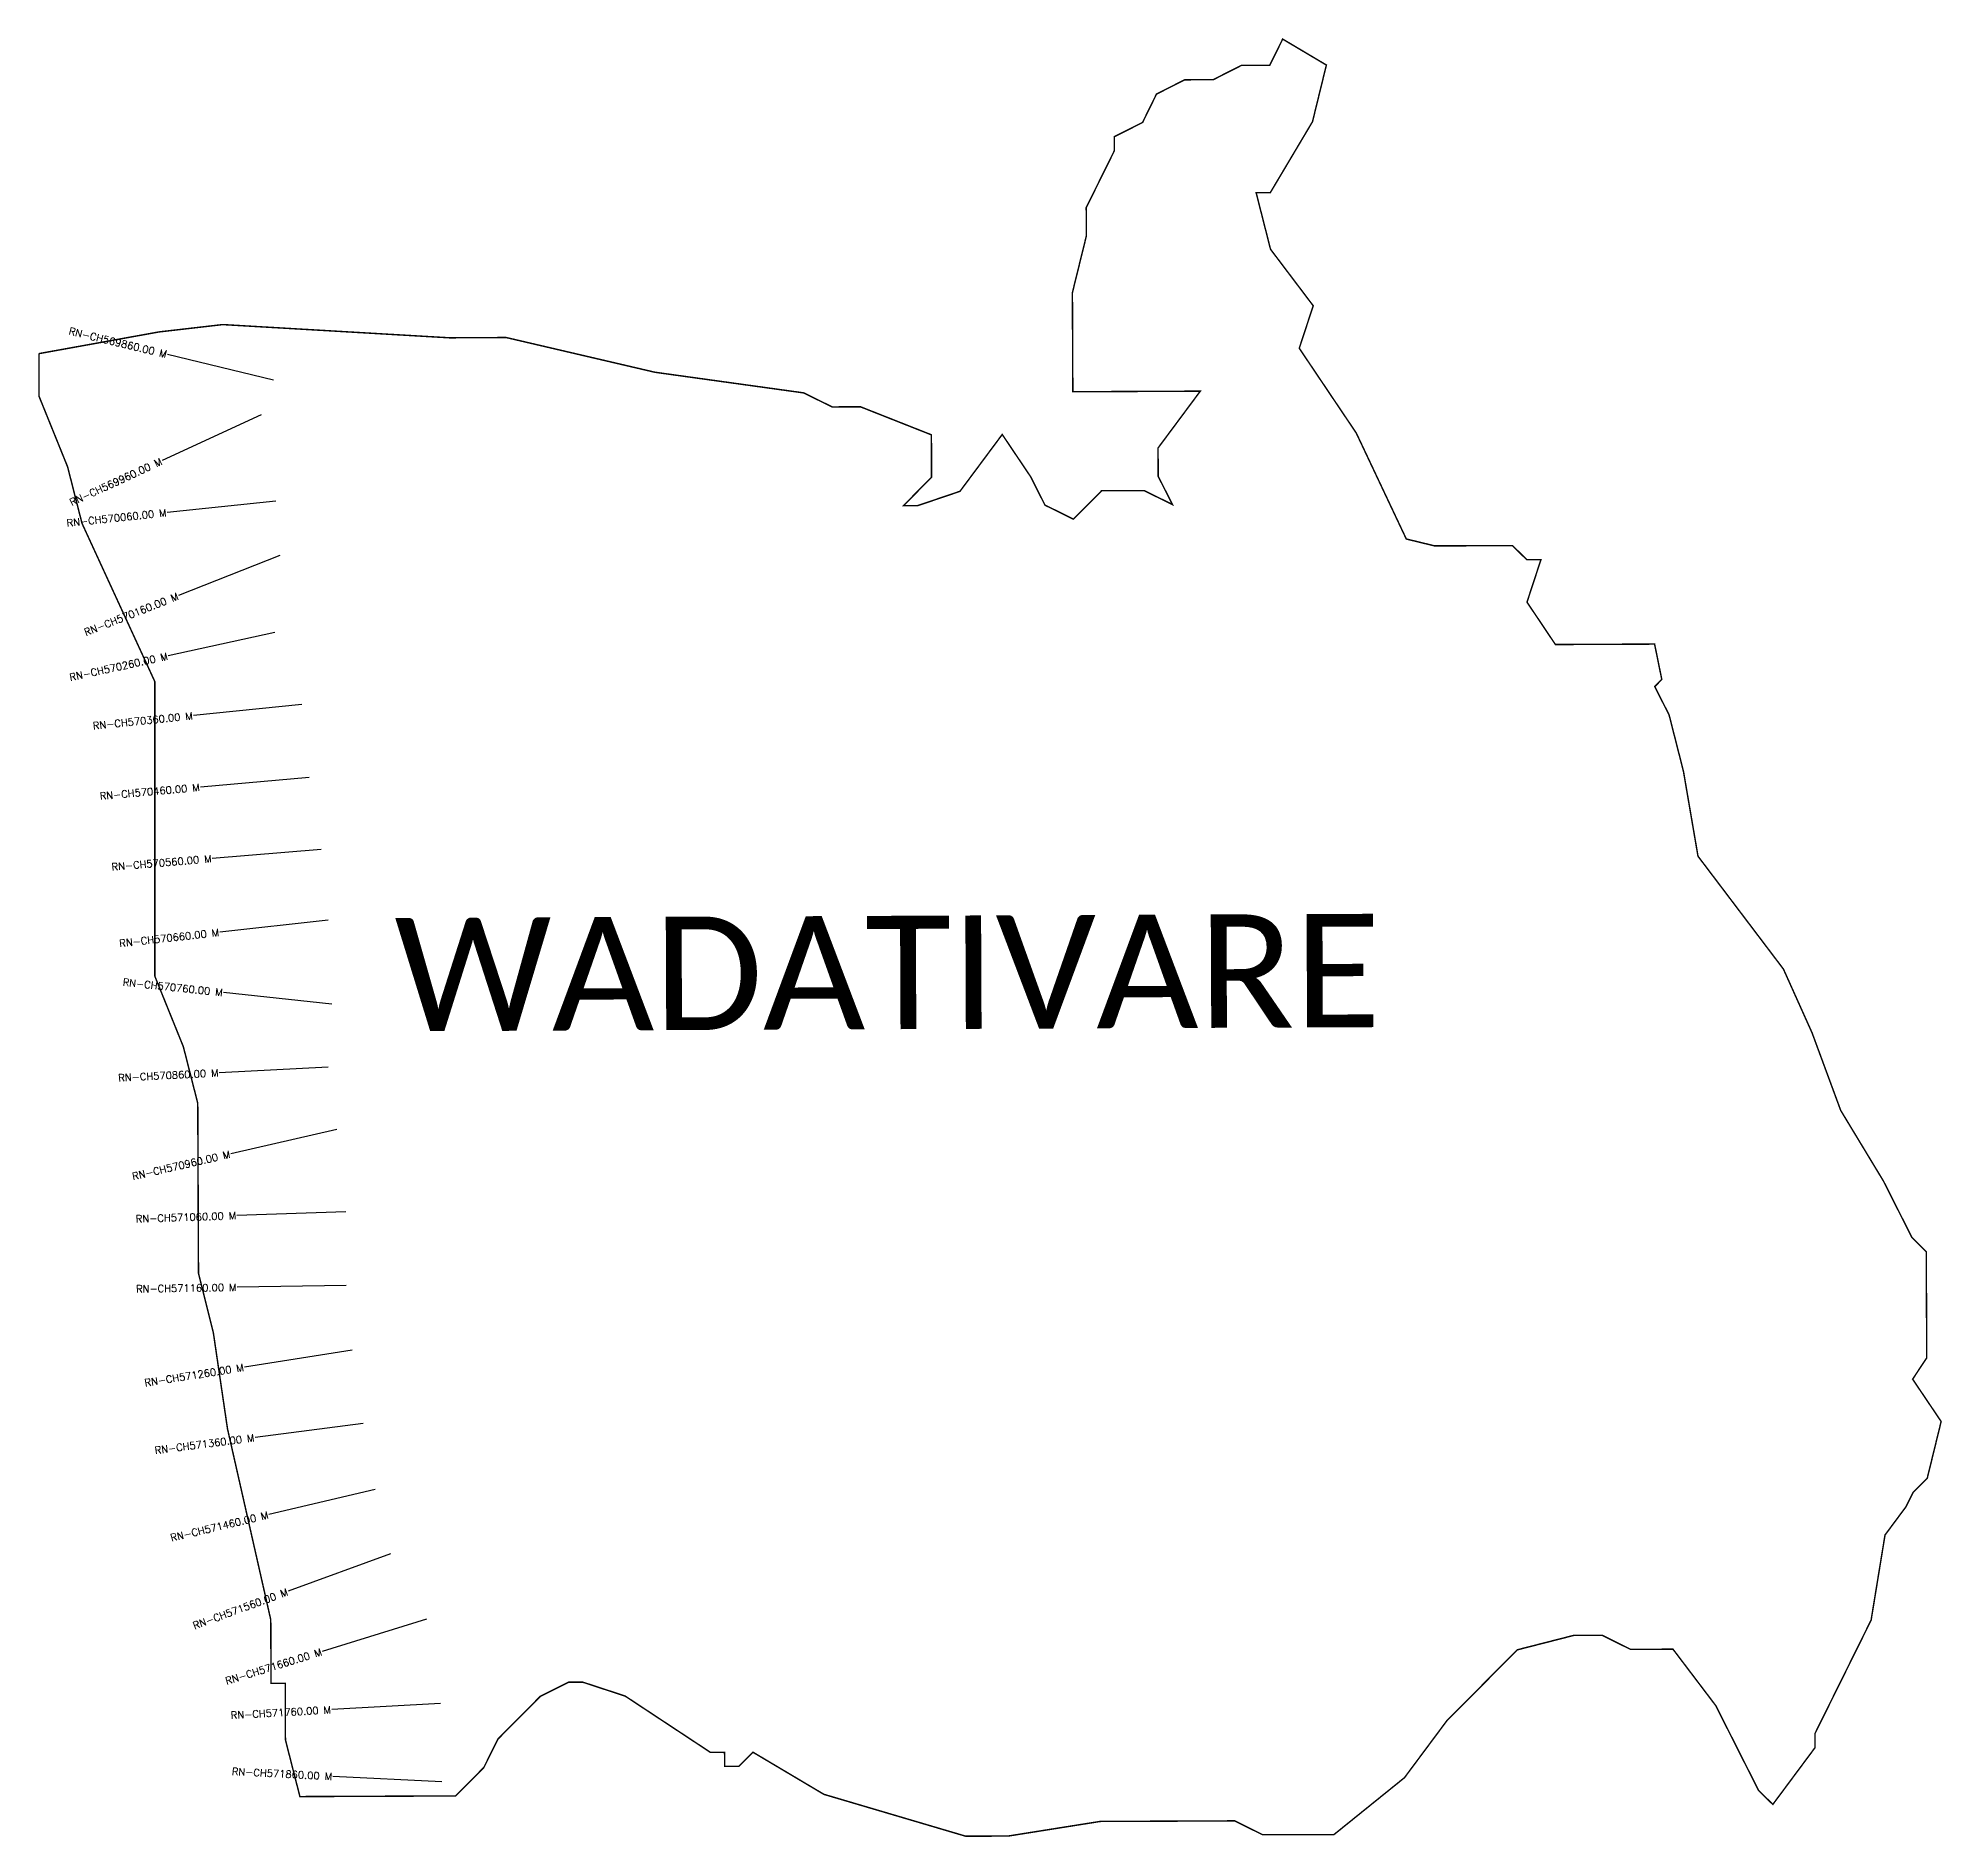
# Model space of a CAD drawing. Header units: metres. Extents: x 321593 to 324212, y 1843485 to 1845960.
import ezdxf
from ezdxf.enums import TextEntityAlignment as Align

# ---------------------------------------------------------------- set-up
doc = ezdxf.new("R2010")
doc.units = ezdxf.units.M
for name, color, linetype in [('CS', 134, 'Continuous'), ('CSMark', 6, 'Continuous'), ('VILLAGE NAME', 250, 'Continuous')]:
    doc.layers.add(name, color=color, linetype=linetype)
doc.styles.get("Standard").update_dxf_attribs({"font": 'simplex.shx'})

msp = doc.modelspace()

# ---------------------------------------------------------------- linework, layer by layer
at = {"color": 6, "const_width": 2, "flags": 128}
msp.add_lwpolyline([(321594.4, 1845526.1), (321759.8, 1845556), (321847.4, 1845566.1), (322159.2, 1845547.9), (322237.1, 1845548.3), (322441.8, 1845500.5), (322646.4, 1845472.1), (322685.5, 1845452.8), (322724.4, 1845453), (322822, 1845414.4), (322822.2, 1845356), (322783.5, 1845316.9), (322802.9, 1845316.9), (322861.3, 1845336.7), (322919.4, 1845414.9), (322958.6, 1845356.6), (322978.2, 1845317.7), (323017.3, 1845298.4), (323056.1, 1845337.5), (323114.5, 1845337.7), (323153.5, 1845318.5), (323133.9, 1845357.3), (323133.7, 1845396.3), (323191.8, 1845474.5), (323016.5, 1845473.7), (323015.9, 1845610), (323035.1, 1845688), (323034.9, 1845727), (323071.6, 1845801.2), (323073.5, 1845805.1), (323073.5, 1845824.6), (323112.4, 1845844.2), (323131.6, 1845883.3), (323170.5, 1845902.9), (323209.5, 1845903), (323248.3, 1845922.7), (323287.3, 1845922.8), (323305.1, 1845958.9), (323365.2, 1845923.2), (323346.1, 1845845.2), (323288, 1845747.5), (323268.6, 1845747.5), (323288.4, 1845669.7), (323347.1, 1845592), (323327.9, 1845533.5), (323406.3, 1845416.9), (323475.1, 1845271.1), (323514.1, 1845261.6), (323621.2, 1845262), (323640.8, 1845242.6), (323660.3, 1845242.7), (323641.1, 1845184.2), (323680.2, 1845125.9), (323816.6, 1845126.5), (323826.5, 1845077.8), (323816.8, 1845068), (323836.5, 1845029.2), (323856.3, 1844951.4), (323876.3, 1844834.6), (323993.8, 1844679.3), (324033.1, 1844591.8), (324072.6, 1844484.8), (324131.4, 1844387.6), (324170.6, 1844309.9), (324190.2, 1844290.5), (324190.9, 1844144.5), (324171.5, 1844115.1), (324210.7, 1844056.9), (324191.6, 1843978.9), (324172.1, 1843959.3), (324162.5, 1843939.8), (324133.5, 1843900.7), (324114.9, 1843786.8), (324114.5, 1843783.8), (324037.2, 1843627.6), (324037.3, 1843608.2), (323979.2, 1843530), (323959.6, 1843549.3), (323900.7, 1843666), (323841.9, 1843743.6), (323783.5, 1843743.4), (323744.5, 1843762.7), (323705.5, 1843762.6), (323627.7, 1843742.7), (323530.7, 1843644.9), (323472.6, 1843566.8), (323375.5, 1843488.4), (323277.4, 1843488.4), (323239.1, 1843507.4), (323054.1, 1843506.6), (322927.6, 1843486.5), (322869.1, 1843486.3), (322674.1, 1843543.9), (322576.5, 1843601.9), (322557.1, 1843582.4), (322537.6, 1843582.3), (322537.5, 1843601.8), (322518, 1843601.7), (322400.8, 1843679.1), (322342.3, 1843698.3), (322322.9, 1843698.2), (322284, 1843678.6), (322225.8, 1843619.9), (322206.5, 1843580.9), (322167.7, 1843541.7), (321953.5, 1843540.8), (321933.6, 1843618.7), (321933.3, 1843696.6), (321913.8, 1843696.5), (321913.4, 1843784.1), (321853.9, 1844046.8), (321834.4, 1844179.3), (321814, 1844260.9), (321813, 1844494.7), (321793.2, 1844572.5), (321753.9, 1844669.7), (321753.9, 1845075), (321653.8, 1845292.6), (321634, 1845370.4), (321594.6, 1845467.7), (321594.6, 1845526.1)], dxfattribs=at)
at = {"layer": 'CS'}
for p, q in [((321917.1, 1845489.6), (321771.3, 1845524.9)), ((321900.2, 1845441.7), (321764, 1845378.9)), ((321920.2, 1845323.3), (321771, 1845307.5)), ((321926, 1845248.3), (321786.5, 1845193.2)), ((321919.1, 1845142.5), (321772.5, 1845110.3)), ((321956.3, 1845043.4), (321807.1, 1845028.1)), ((321966.2, 1844942.9), (321816.7, 1844929.6)), ((321982.5, 1844844.1), (321833, 1844831.5)), ((321992.3, 1844746.6), (321843.3, 1844730)), ((321997.4, 1844631.1), (321848.2, 1844646.9)), ((321992.3, 1844544.5), (321842.5, 1844536.8)), ((322004.5, 1844458.8), (321858.3, 1844425.1)), ((322016.7, 1844345.3), (321866.8, 1844340.2)), ((322017.2, 1844244), (321867.2, 1844241.5)), ((322025.3, 1844155), (321877.1, 1844131.6)), ((322040.6, 1844054), (321891.8, 1844034.8)), ((322056.8, 1843963.5), (321910.9, 1843928.7)), ((322078.3, 1843874.9), (321937.4, 1843823.3)), ((322127.4, 1843784.8), (321984.2, 1843740.5)), ((322147, 1843668.8), (321997.2, 1843660.4)), ((322148.6, 1843560.9), (321998.8, 1843568.4))]:
    msp.add_line(p, q, dxfattribs=at)

# ---------------------------------------------------------------- texts
at = {"layer": 'CSMark'}
for s, rotation, p in [('RN-CH569860.00 M', 346.4148, (321770.3, 1845525.1)), ('RN-CH569960.00 M', 24.7264, (321763.1, 1845378.5)), ('RN-CH570060.00 M', 6.0474, (321770, 1845307.4)), ('RN-CH570160.00 M', 21.5759, (321785.6, 1845192.8)), ('RN-CH570260.00 M', 12.3938, (321771.6, 1845110.1)), ('RN-CH570360.00 M', 5.8374, (321806.1, 1845028)), ('RN-CH570460.00 M', 5.0757, (321815.7, 1844929.5)), ('RN-CH570560.00 M', 4.834, (321832, 1844831.4)), ('RN-CH570660.00 M', 6.3537, (321842.3, 1844729.9)), ('RN-CH570760.00 M', 353.974, (321847.2, 1844647)), ('RN-CH570860.00 M', 2.947, (321841.5, 1844536.7)), ('RN-CH570960.00 M', 13.0001, (321857.4, 1844424.9)), ('RN-CH571060.00 M', 1.9334, (321865.8, 1844340.2)), ('RN-CH571160.00 M', 0.9448, (321866.2, 1844241.5)), ('RN-CH571260.00 M', 8.9626, (321876.2, 1844131.4)), ('RN-CH571360.00 M', 7.3619, (321890.8, 1844034.7)), ('RN-CH571460.00 M', 13.4135, (321909.9, 1843928.5)), ('RN-CH571560.00 M', 20.1149, (321936.5, 1843822.9)), ('RN-CH571660.00 M', 17.2061, (321983.2, 1843740.2)), ('RN-CH571760.00 M', 3.2113, (321996.2, 1843660.3)), ('RN-CH571860.00 M', 357.1111, (321997.8, 1843568.5))]:
    msp.add_text(s, height=10, rotation=rotation, dxfattribs=at).set_placement(p, align=Align.MIDDLE_RIGHT)
at = {"layer": 'VILLAGE NAME', "insert": (322083.2, 1844749.7), "char_height": 155.989, "attachment_point": 1, "rotation": 0.2435}
msp.add_mtext_dynamic_manual_height_columns('{\\fCalibri|b0|i0|c0|p34;WADATIVARE}', width=3672.639, gutter_width=779.9, heights=[0], dxfattribs=at)

doc.saveas('drawing.dxf')
